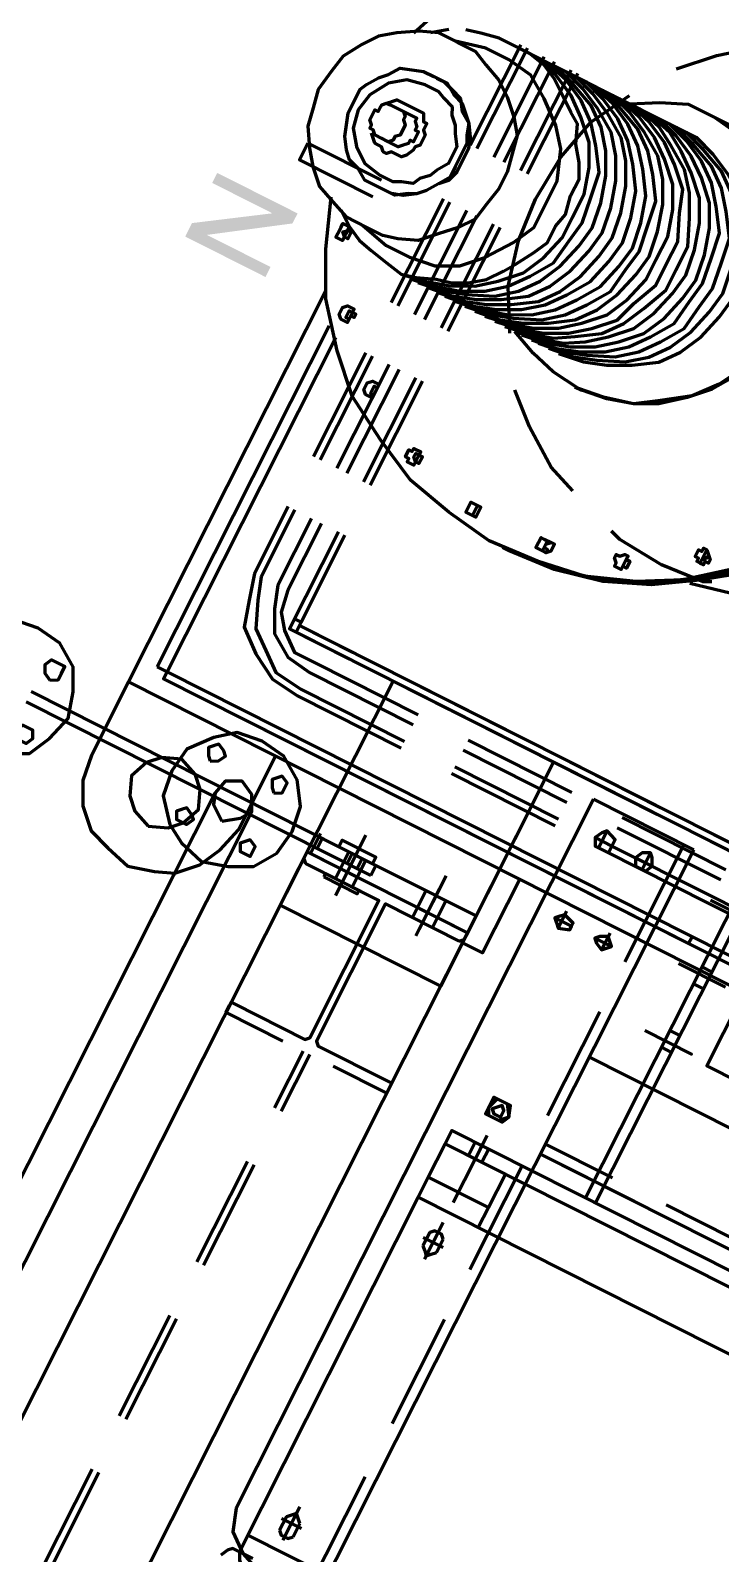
# Model space of a CAD drawing. Header units: metres. Extents: x 0 to 547597, y 0 to 1844684.
# Drawn here: x 543449.456 to 543450.217, y 1844571.445 to 1844573.125 of the extents above; entities that cross this region are included whole.
import ezdxf

# ---------------------------------------------------------------- set-up
doc = ezdxf.new("R2010")
doc.units = ezdxf.units.M
doc.layers.add('5_Thep', color=4, linetype='Continuous')
doc.layers.add('giai đoạn này', color=10, linetype='Continuous', lineweight=60)

# ---------------------------------------------------------------- blocks, each defined once
blk = doc.blocks.new('MBA220-MB')
for points in [[(1897, -1157.2), (1884.6, -1157.2), (1884.6, -1256.4), (1897, -1256.4), (1897, -1182)], [(1897, -1157.2), (1897, -1182), (1946.6, -1256.4), (1950.8, -1235.8)], [(1963.2, -1157.2), (1950.8, -1157.2), (1950.8, -1235.8), (1946.6, -1256.4), (1963.2, -1256.4)]]:
    blk.add_hatch(color=1).paths.add_polyline_path(points)
at = {"color": 1}
for points in [[(2297.9, -950.6), (2297.9, 950.6), (2289.7, 950.6), (2289.7, -950.6), (2297.9, -950.6)], [(2727.7, -549.7), (2727.7, 450.5), (2711.2, 450.5), (2711.2, -549.7), (2727.7, -549.7)], [(2793.9, -549.7), (2793.9, 450.5)], [(3211.3, 450.5), (3211.3, -549.7)], [(2570.7, -450.5), (2570.7, 351.3)], [(2690.5, -450.5), (2690.5, 351.3)], [(2318.6, -330.6), (2521.1, -330.6), (2521.1, -12.4)], [(2401.2, -45.5), (2401.2, -1058), (1987.9, -1058)], [(2401.2, -1058), (2409.5, -1058), (2409.5, -45.5)], [(2401.2, -1058), (2409.5, -1058), (2409.5, -45.5)], [(2430.2, -45.5), (2430.2, -1091.1)], [(2678.2, -177.7), (2678.2, -301.7)], [(1446.5, -586.9), (1458.9, -533.2), (1479.6, -487.7), (1504.4, -442.2), (1537.5, -400.9), (1578.8, -367.8), (1624.2, -343), (1673.8, -322.4), (1723.4, -314.1), (1777.2, -314.1), (1830.9, -322.4), (1876.4, -343), (1921.8, -367.8), (1963.2, -400.9), (2000.3, -442.2), (2025.1, -487.7), (2041.7, -533.2), (2054.1, -586.9)], [(2289.7, -438.1), (2289.7, -310)], [(2297.9, -310), (2297.9, -438.1)], [(2351.6, -409.2), (2351.6, -318.2)], [(2359.9, -409.2), (2359.9, -318.2)], [(2690.5, -334.8), (2690.5, -450.5)], [(2355.8, -409.2), (2355.8, -351.3)], [(2355.8, -409.2), (2355.8, -351.3)], [(2434.3, -409.2), (2434.3, -351.3)], [(2434.3, -409.2), (2434.3, -351.3)], [(2517, -409.2), (2517, -351.3), (2517, -409.2)], [(2678.2, -367.8), (2678.2, -450.5)], [(2711.2, -384.4), (2711.2, -372), (2326.8, -372), (2326.8, -384.4), (2711.2, -384.4)], [(2426, -384.4), (2426, -372)], [(2446.7, -384.4), (2446.7, -372)], [(2504.6, -384.4), (2504.6, -372)], [(2525.2, -384.4), (2525.2, -372)], [(2318.6, -537.3), (2318.6, -409.2)], [(2331, -537.3), (2331, -409.2)], [(2351.6, -409.2), (2351.6, -409.2)], [(2351.6, -537.3), (2351.6, -409.2)], [(2359.9, -409.2), (2359.9, -409.2)], [(2359.9, -537.3), (2359.9, -409.2)], [(2409.5, -1058), (2409.5, -409.2), (2401.2, -409.2)], [(1764.8, -425.7), (1822.6, -434), (1876.4, -446.4), (1926, -471.2), (1971.4, -500.1), (2012.7, -533.2), (2045.8, -578.6), (2074.7, -624.1), (2095.4, -673.7), (2107.8, -727.4), (2111.9, -781.1), (2111.9, -785.3)], [(1764.8, -429.8), (1822.6, -438.1), (1876.4, -450.5), (1926, -471.2), (1971.4, -504.2), (2012.7, -537.3), (2045.8, -582.7), (2074.7, -628.2), (2095.4, -677.8), (2107.8, -731.5), (2111.9, -785.3), (2111.9, -789.4)], [(1764.8, -429.8), (1822.6, -438.1), (1876.4, -450.5), (1926, -471.2), (1971.4, -504.2), (2012.7, -537.3), (2045.8, -582.7), (2074.7, -628.2), (2095.4, -677.8), (2107.8, -731.5), (2111.9, -785.3)], [(1649, -1132.4), (1595.3, -1111.8), (1545.7, -1087), (1500.3, -1049.8), (1463.1, -1012.6), (1434.1, -963), (1409.3, -913.4), (1392.8, -859.7), (1388.7, -805.9), (1392.8, -748.1), (1405.2, -694.3), (1421.7, -640.6), (1450.7, -595.1), (1483.7, -549.7), (1525.1, -512.5), (1574.7, -483.6), (1624.2, -458.8), (1678, -442.2), (1731.7, -438.1)], [(1764.8, -438.1), (1822.6, -442.2), (1876.4, -458.8), (1930.1, -483.6), (1975.5, -512.5), (2016.9, -549.7), (2054.1, -595.1), (2078.9, -640.6), (2099.5, -694.3), (2107.8, -748.1), (2111.9, -805.9), (2103.7, -859.7), (2091.3, -913.4), (2066.5, -963), (2037.5, -1012.6), (2000.3, -1049.8), (1954.9, -1087), (1905.3, -1111.8), (1851.6, -1132.4)], [(3240.2, -450.5), (2314.5, -450.5)], [(2314.5, -450.5), (2314.5, -574.5)], [(2314.5, -462.9), (2459.1, -462.9)], [(2521.1, -462.9), (2649.2, -462.9)], [(2711.2, -462.9), (2839.3, -462.9)], [(2901.3, -462.9), (3029.5, -462.9)], [(3095.6, -462.9), (3240.2, -462.9)], [(2359.9, -491.8), (2359.9, -487.7), (2351.6, -483.6), (2343.4, -487.7), (2339.2, -491.8), (2343.4, -500.1), (2351.6, -504.2), (2359.9, -500.1), (2359.9, -491.8)], [(2351.6, -504.2), (2351.6, -483.6)], [(2351.6, -504.2), (2351.6, -483.6)], [(2438.4, -491.8), (2459.1, -491.8), (2455, -487.7), (2450.8, -483.6), (2446.7, -487.7), (2442.6, -491.8), (2446.7, -500.1), (2450.8, -504.2), (2455, -500.1), (2459.1, -491.8)], [(2450.8, -504.2), (2450.8, -483.6)], [(2450.8, -504.2), (2450.8, -483.6)], [(2769.1, -549.7), (2727.7, -549.7), (2727.7, -475.3), (2769.1, -475.3), (2769.1, -549.7), (2769.1, -475.3)], [(2727.7, -549.7), (2727.7, -475.3)], [(2793.9, -549.7), (2769.1, -549.7), (2769.1, -475.3)], [(2793.9, -475.3), (2769.1, -475.3), (2769.1, -549.7), (2769.1, -475.3)], [(2339.2, -491.8), (2359.9, -491.8)], [(2339.2, -491.8), (2359.9, -491.8)], [(2438.4, -491.8), (2459.1, -491.8)], [(2678.2, -512.5), (2678.2, -504.2), (2669.9, -500.1), (2657.5, -504.2), (2657.5, -512.5), (2657.5, -524.9), (2669.9, -524.9), (2678.2, -524.9), (2678.2, -512.5)], [(2657.5, -520.8), (2657.5, -508.4), (2669.9, -500.1), (2678.2, -508.4), (2678.2, -520.8), (2669.9, -524.9), (2657.5, -520.8)], [(2831.1, -524.9), (2831.1, -500.1)], [(3178.2, -524.9), (3178.2, -500.1)], [(2289.7, -632.3), (2289.7, -504.2)], [(2297.9, -504.2), (2297.9, -632.3)], [(2674, -512.5), (2674, -508.4), (2665.8, -508.4), (2661.6, -512.5), (2665.8, -516.6), (2669.9, -520.8), (2674, -516.6), (2674, -508.4), (2665.8, -508.4), (2661.6, -512.5), (2665.8, -516.6), (2669.9, -520.8), (2674, -516.6), (2674, -512.5)], [(2781.5, -512.5), (2698.8, -512.5)], [(2702.9, -512.5), (2715.3, -512.5)], [(2727.7, -504.2), (2711.2, -504.2)], [(2727.7, -520.8), (2711.2, -520.8)], [(2723.6, -512.5), (2723.6, -512.5)], [(2727.7, -512.5), (2740.1, -512.5)], [(2806.3, -512.5), (2851.7, -512.5)], [(2822.8, -504.2), (2818.7, -508.4), (2818.7, -516.6), (2822.8, -520.8), (2839.3, -520.8)], [(2822.8, -504.2), (2839.3, -504.2)], [(2839.3, -520.8), (2843.5, -516.6), (2847.6, -512.5), (2843.5, -508.4), (2839.3, -504.2)], [(3157.6, -512.5), (3198.9, -512.5)], [(3174.1, -504.2), (3170, -508.4), (3165.8, -512.5), (3170, -516.6), (3174.1, -520.8), (3190.6, -520.8)], [(3174.1, -504.2), (3190.6, -504.2)], [(3190.6, -520.8), (3194.8, -516.6), (3194.8, -508.4), (3190.6, -504.2)], [(2359.9, -545.5), (2359.9, -533.2), (2351.6, -533.2), (2343.4, -533.2), (2339.2, -545.5), (2343.4, -549.7), (2351.6, -553.8), (2359.9, -549.7), (2359.9, -545.5)], [(2351.6, -553.8), (2351.6, -533.2)], [(2351.6, -553.8), (2351.6, -533.2)], [(2438.4, -545.5), (2459.1, -545.5), (2455, -533.2), (2450.8, -533.2), (2446.7, -533.2), (2442.6, -545.5), (2446.7, -549.7), (2450.8, -553.8), (2455, -549.7), (2459.1, -545.5)], [(2450.8, -553.8), (2450.8, -533.2)], [(2450.8, -553.8), (2450.8, -533.2)], [(3190.6, -574.5), (3215.4, -566.2), (3232, -545.5), (3240.2, -524.9)], [(3232, -533.2), (3232, -557.9), (3236.1, -562.1), (3244.4, -566.2)], [(2339.2, -545.5), (2359.9, -545.5)], [(2339.2, -545.5), (2359.9, -545.5)], [(2438.4, -545.5), (2459.1, -545.5)], [(2793.9, -549.7), (2769.1, -549.7)], [(3232, -549.7), (2793.9, -549.7)], [(3232, -549.7), (3240.2, -545.5), (3244.4, -541.4)], [(2041.7, -566.2), (2045.8, -574.5), (2049.9, -624.1), (2045.8, -677.8), (2041.7, -690.2)], [(2029.3, -586.9), (2029.3, -591), (2025.1, -591), (2025.1, -595.1), (2016.9, -595.1), (2016.9, -591), (2012.7, -591), (2012.7, -586.9), (2016.9, -582.7), (2021, -578.6), (2025.1, -578.6), (2025.1, -582.7), (2029.3, -582.7), (2029.3, -586.9)], [(2029.3, -586.9), (2025.1, -586.9), (2025.1, -586.9), (2016.9, -586.9), (2016.9, -586.9), (2012.7, -586.9)], [(2029.3, -586.9), (2025.1, -586.9), (2025.1, -586.9), (2016.9, -586.9), (2016.9, -586.9), (2012.7, -586.9)], [(2025.1, -582.7), (2021, -586.9), (2021, -586.9), (2021, -582.7), (2016.9, -582.7)], [(2314.5, -574.5), (3190.6, -574.5)], [(2318.6, -727.4), (2318.6, -599.3)], [(2331, -727.4), (2331, -599.3)], [(2351.6, -727.4), (2351.6, -599.3)], [(2359.9, -727.4), (2359.9, -599.3)], [(2430.2, -607.5), (2521.1, -607.5), (2521.1, -632.3)], [(1582.9, -789.4), (1582.9, -760.5), (1595.3, -731.5), (1607.7, -706.7), (1628.4, -681.9), (1649, -661.3), (1678, -644.7), (1702.8, -632.3), (1731.7, -628.2), (1764.8, -628.2), (1797.8, -632.3), (1826.8, -644.7), (1851.6, -661.3), (1872.2, -681.9), (1892.9, -706.7), (1905.3, -731.5), (1913.6, -760.5), (1917.7, -789.4)], [(1611.8, -884.5), (1595.3, -855.5), (1582.9, -826.6), (1582.9, -793.5), (1587.1, -764.6), (1595.3, -731.5), (1611.8, -706.7), (1632.5, -677.8), (1657.3, -657.1), (1686.2, -640.6), (1719.3, -632.3), (1752.4, -632.3), (1785.4, -632.3), (1814.4, -640.6), (1843.3, -657.1), (1868.1, -677.8), (1888.8, -706.7), (1905.3, -731.5), (1913.6, -764.6), (1917.7, -793.5), (1913.6, -826.6), (1905.3, -855.5), (1892.9, -884.5)], [(2297.9, -632.3), (2297.9, -698.5)], [(2297.9, -632.3), (2393, -632.3)], [(2388.8, -632.3), (2574.8, -632.3)], [(2430.2, -632.3), (2521.1, -632.3)], [(2508.7, -830.7), (2508.7, -632.3), (2488, -632.3), (2488, -830.7), (2508.7, -830.7)], [(5773.7, -830.7), (5773.7, -632.3), (2508.7, -632.3), (2508.7, -830.7), (5773.7, -830.7)], [(2508.7, -698.5), (2508.7, -632.3), (2512.8, -632.3)], [(2521.1, -636.5), (2517, -632.3), (2512.8, -632.3)], [(2521.1, -636.5), (2521.1, -727.4), (2690.5, -727.4), (2694.7, -723.3), (2694.7, -636.5)], [(2574.8, -830.7), (2574.8, -632.3)], [(2698.8, -632.3), (2694.7, -632.3), (2694.7, -636.5)], [(2698.8, -632.3), (2707.1, -632.3), (2707.1, -698.5)], [(2074.7, -661.3), (2074.7, -669.5), (2070.6, -669.5), (2066.5, -673.7), (2062.3, -673.7), (2062.3, -669.5), (2058.2, -665.4), (2058.2, -661.3), (2062.3, -661.3), (2062.3, -657.1), (2070.6, -657.1), (2070.6, -661.3), (2074.7, -661.3), (2074.7, -661.3)], [(2074.7, -661.3), (2070.6, -661.3), (2062.3, -661.3), (2062.3, -661.3), (2058.2, -661.3)], [(2074.7, -661.3), (2070.6, -661.3), (2062.3, -661.3), (2062.3, -661.3), (2058.2, -661.3)], [(2070.6, -657.1), (2070.6, -661.3), (2062.3, -661.3), (2062.3, -657.1)], [(2508.7, -669.5), (2488, -669.5)], [(2508.7, -669.5), (2521.1, -669.5)], [(1892.9, -830.7), (1888.8, -801.8), (1880.5, -777), (1868.1, -752.2), (1851.6, -727.4), (1830.9, -710.9), (1806.1, -698.5), (1777.2, -690.2), (1752.4, -686.1), (1723.4, -690.2), (1694.5, -698.5), (1669.7, -710.9), (1649, -727.4), (1632.5, -752.2), (1620.1, -777), (1611.8, -801.8), (1611.8, -830.7)], [(2529.4, -681.9), (2463.2, -681.9)], [(2479.8, -681.9), (2537.6, -681.9)], [(1892.9, -843.1), (1888.8, -814.2), (1880.5, -789.4), (1868.1, -760.5), (1851.6, -739.8), (1830.9, -723.3), (1806.1, -710.9), (1777.2, -702.6), (1752.4, -698.5), (1723.4, -702.6), (1694.5, -710.9), (1669.7, -723.3), (1649, -739.8), (1632.5, -760.5), (1620.1, -789.4), (1611.8, -814.2), (1611.8, -843.1)], [(2289.7, -822.5), (2289.7, -694.3)], [(2297.9, -694.3), (2297.9, -822.5)], [(2508.7, -694.3), (2488, -694.3)], [(2508.7, -694.3), (2521.1, -694.3)], [(1892.9, -855.5), (1888.8, -826.6), (1880.5, -801.8), (1868.1, -772.9), (1851.6, -752.2), (1830.9, -735.7), (1806.1, -719.1), (1777.2, -715), (1752.4, -710.9), (1723.4, -715), (1694.5, -719.1), (1669.7, -735.7), (1649, -752.2), (1632.5, -772.9), (1620.1, -801.8), (1611.8, -826.6), (1611.8, -855.5)], [(1892.9, -863.8), (1888.8, -834.9), (1880.5, -810.1), (1868.1, -785.3), (1851.6, -764.6), (1830.9, -748.1), (1806.1, -731.5), (1777.2, -727.4), (1752.4, -723.3), (1723.4, -727.4), (1694.5, -731.5), (1669.7, -748.1), (1649, -764.6), (1632.5, -785.3), (1620.1, -810.1), (1611.8, -834.9), (1611.8, -863.8)], [(1892.9, -876.2), (1888.8, -847.3), (1880.5, -822.5), (1868.1, -797.7), (1851.6, -777), (1830.9, -756.3), (1806.1, -743.9), (1777.2, -735.7), (1752.4, -731.5), (1723.4, -735.7), (1694.5, -743.9), (1669.7, -756.3), (1649, -777), (1632.5, -797.7), (1620.1, -822.5), (1611.8, -847.3), (1611.8, -876.2)], [(2694.7, -826.6), (2694.7, -739.8), (2690.5, -735.7), (2521.1, -735.7), (2521.1, -826.6)], [(2777.3, -727.4), (2707.1, -727.4)], [(2777.3, -735.7), (2707.1, -735.7)], [(2967.5, -727.4), (2843.5, -727.4)], [(2967.5, -735.7), (2843.5, -735.7)], [(3157.6, -727.4), (3033.6, -727.4)], [(3157.6, -735.7), (3033.6, -735.7)], [(3347.7, -727.4), (3223.7, -727.4)], [(3347.7, -735.7), (3223.7, -735.7)], [(1554, -855.5), (1520.9, -822.5), (1487.9, -781.1), (1479.6, -748.1)], [(1892.9, -884.5), (1888.8, -859.7), (1880.5, -830.7), (1868.1, -810.1), (1851.6, -789.4), (1830.9, -768.7), (1806.1, -756.3), (1777.2, -748.1), (1752.4, -743.9), (1723.4, -748.1), (1694.5, -756.3), (1669.7, -768.7), (1649, -789.4), (1632.5, -810.1), (1620.1, -830.7), (1611.8, -859.7), (1611.8, -884.5)], [(2021, -748.1), (2008.6, -781.1), (1979.7, -822.5), (1950.8, -855.5)], [(2095.4, -748.1), (2095.4, -752.2), (2095.4, -752.2), (2095.4, -756.3), (2083, -756.3), (2083, -752.2), (2083, -743.9), (2083, -743.9), (2083, -739.8), (2091.3, -739.8), (2095.4, -743.9), (2095.4, -748.1), (2095.4, -748.1)], [(2095.4, -743.9), (2091.3, -743.9), (2091.3, -748.1), (2087.1, -748.1), (2083, -743.9), (2083, -743.9)], [(2095.4, -748.1), (2091.3, -748.1), (2083, -748.1), (2083, -748.1), (2083, -748.1)], [(2095.4, -748.1), (2091.3, -748.1), (2083, -748.1), (2083, -748.1), (2083, -748.1)], [(1892.9, -896.8), (1888.8, -872.1), (1880.5, -843.1), (1868.1, -822.5), (1851.6, -797.7), (1830.9, -781.1), (1806.1, -768.7), (1777.2, -756.3), (1752.4, -756.3), (1723.4, -756.3), (1694.5, -768.7), (1669.7, -781.1), (1649, -797.7), (1632.5, -822.5), (1620.1, -843.1), (1611.8, -872.1), (1611.8, -896.8)], [(1892.9, -909.2), (1888.8, -884.5), (1880.5, -855.5), (1868.1, -830.7), (1851.6, -810.1), (1830.9, -789.4), (1806.1, -781.1), (1777.2, -768.7), (1752.4, -768.7), (1723.4, -768.7), (1694.5, -781.1), (1669.7, -789.4), (1649, -810.1), (1632.5, -830.7), (1620.1, -855.5), (1611.8, -884.5), (1611.8, -909.2)], [(2297.9, -760.5), (2297.9, -830.7)], [(2488, -801.8), (2488, -760.5), (2479.8, -760.5), (2479.8, -801.8), (2488, -801.8)], [(2488, -756.3), (2488, -1182)], [(2488, -756.3), (2488, -1182)], [(2500.4, -756.3), (2488, -756.3)], [(2500.4, -756.3), (2488, -756.3)], [(2508.7, -768.7), (2488, -768.7)], [(2500.4, -772.9), (2488, -772.9)], [(2500.4, -772.9), (2488, -772.9)], [(2500.4, -756.3), (2500.4, -1182)], [(2500.4, -756.3), (2500.4, -1182)], [(2512.8, -830.7), (2508.7, -830.7), (2508.7, -760.5)], [(2508.7, -768.7), (2521.1, -768.7)], [(2525.2, -801.8), (2525.2, -760.5), (2521.1, -760.5), (2521.1, -801.8), (2525.2, -801.8)], [(2707.1, -760.5), (2707.1, -830.7)], [(1582.9, -797.7), (1582.9, -789.4)], [(1892.9, -921.6), (1888.8, -896.8), (1880.5, -867.9), (1868.1, -843.1), (1851.6, -822.5), (1830.9, -801.8), (1806.1, -789.4), (1777.2, -781.1), (1752.4, -781.1), (1723.4, -781.1), (1694.5, -789.4), (1669.7, -801.8), (1649, -822.5), (1632.5, -843.1), (1620.1, -867.9), (1611.8, -896.8), (1611.8, -921.6)], [(1892.9, -934), (1888.8, -905.1), (1880.5, -880.3), (1868.1, -855.5), (1851.6, -830.7), (1830.9, -814.2), (1806.1, -801.8), (1777.2, -793.5), (1752.4, -789.4), (1723.4, -793.5), (1694.5, -801.8), (1669.7, -814.2), (1649, -830.7), (1632.5, -855.5), (1620.1, -880.3), (1611.8, -905.1), (1611.8, -934)], [(1917.7, -797.7), (1917.7, -789.4)], [(2318.6, -917.5), (2318.6, -789.4)], [(2331, -917.5), (2331, -789.4)], [(2351.6, -917.5), (2351.6, -789.4)], [(2359.9, -917.5), (2359.9, -789.4)], [(2529.4, -781.1), (2463.2, -781.1)], [(2479.8, -781.1), (2537.6, -781.1)], [(2508.7, -781.1), (2483.9, -781.1)], [(2508.7, -781.1), (2483.9, -781.1)], [(2500.4, -785.3), (2488, -785.3)], [(2500.4, -785.3), (2488, -785.3)], [(2508.7, -789.4), (2488, -789.4)], [(2508.7, -789.4), (2521.1, -789.4)], [(1892.9, -946.4), (1888.8, -917.5), (1880.5, -892.7), (1868.1, -863.8), (1851.6, -843.1), (1830.9, -826.6), (1806.1, -810.1), (1777.2, -805.9), (1752.4, -801.8), (1723.4, -805.9), (1694.5, -810.1), (1669.7, -826.6), (1649, -843.1), (1632.5, -863.8), (1620.1, -892.7), (1611.8, -917.5), (1611.8, -946.4)], [(1892.9, -958.8), (1888.8, -929.9), (1880.5, -901), (1868.1, -876.2), (1851.6, -855.5), (1830.9, -839), (1806.1, -822.5), (1777.2, -814.2), (1752.4, -810.1), (1723.4, -814.2), (1694.5, -822.5), (1669.7, -839), (1649, -855.5), (1632.5, -876.2), (1620.1, -901), (1611.8, -929.9), (1611.8, -958.8)], [(1892.9, -971.2), (1888.8, -938.2), (1880.5, -913.4), (1868.1, -888.6), (1851.6, -867.9), (1830.9, -851.4), (1806.1, -834.9), (1777.2, -826.6), (1752.4, -822.5), (1723.4, -826.6), (1694.5, -834.9), (1669.7, -851.4), (1649, -867.9), (1632.5, -888.6), (1620.1, -913.4), (1611.8, -938.2), (1611.8, -971.2)], [(2500.4, -822.5), (2488, -822.5)], [(2500.4, -822.5), (2488, -822.5)], [(1892.9, -979.5), (1888.8, -950.6), (1880.5, -925.8), (1868.1, -901), (1851.6, -876.2), (1830.9, -859.7), (1806.1, -847.3), (1777.2, -839), (1752.4, -834.9), (1723.4, -839), (1694.5, -847.3), (1669.7, -859.7), (1649, -876.2), (1632.5, -901), (1620.1, -925.8), (1611.8, -950.6), (1611.8, -979.5)], [(2095.4, -834.9), (2095.4, -839), (2095.4, -839), (2095.4, -843.1), (2091.3, -843.1), (2091.3, -843.1), (2087.1, -843.1), (2083, -843.1), (2083, -843.1), (2083, -830.7), (2083, -830.7), (2095.4, -830.7), (2095.4, -830.7), (2095.4, -830.7), (2095.4, -834.9)], [(2095.4, -830.7), (2095.4, -834.9), (2083, -834.9), (2083, -830.7)], [(2095.4, -830.7), (2095.4, -834.9), (2083, -834.9), (2083, -830.7)], [(2095.4, -830.7), (2095.4, -830.7), (2083, -830.7), (2083, -830.7)], [(2297.9, -830.7), (2574.8, -830.7)], [(2508.7, -826.6), (2483.9, -826.6)], [(2508.7, -826.6), (2483.9, -826.6)], [(2500.4, -830.7), (2488, -830.7)], [(2500.4, -830.7), (2488, -830.7)], [(2512.8, -830.7), (2517, -830.7), (2521.1, -826.6)], [(2694.7, -826.6), (2694.7, -830.7), (2698.8, -830.7)], [(2707.1, -830.7), (2698.8, -830.7)], [(1892.9, -991.9), (1888.8, -963), (1880.5, -938.2), (1868.1, -913.4), (1851.6, -888.6), (1830.9, -872.1), (1806.1, -859.7), (1777.2, -851.4), (1752.4, -847.3), (1723.4, -851.4), (1694.5, -859.7), (1669.7, -872.1), (1649, -888.6), (1632.5, -913.4), (1620.1, -938.2), (1611.8, -963), (1611.8, -991.9)], [(2570.7, -929.9), (2562.4, -901), (2550, -876.2), (2525.2, -859.7), (2496.3, -855.5), (2467.4, -859.7), (2442.6, -876.2), (2426, -901), (2421.9, -929.9), (2426, -958.8), (2442.6, -979.5), (2467.4, -1000.2), (2496.3, -1004.3), (2525.2, -1000.2), (2550, -979.5), (2562.4, -958.8), (2570.7, -929.9)], [(1892.9, -1004.3), (1888.8, -975.4), (1880.5, -950.6), (1868.1, -921.6), (1851.6, -901), (1830.9, -884.5), (1806.1, -872.1), (1777.2, -863.8), (1752.4, -859.7), (1723.4, -863.8), (1694.5, -872.1), (1669.7, -884.5), (1649, -901), (1632.5, -921.6), (1620.1, -950.6), (1611.8, -975.4), (1611.8, -1004.3)], [(1892.9, -1012.6), (1888.8, -987.8), (1880.5, -958.8), (1868.1, -934), (1851.6, -913.4), (1830.9, -896.8), (1806.1, -880.3), (1777.2, -876.2), (1752.4, -872.1), (1723.4, -876.2), (1694.5, -880.3), (1669.7, -896.8), (1649, -913.4), (1632.5, -934), (1620.1, -958.8), (1611.8, -987.8), (1611.8, -1012.6)], [(1752.4, -929.9), (1698.6, -925.8), (1649, -913.4), (1603.6, -888.6)], [(1892.9, -1025), (1888.8, -1000.2), (1880.5, -971.2), (1868.1, -946.4), (1851.6, -925.8), (1830.9, -905.1), (1806.1, -892.7), (1777.2, -884.5), (1752.4, -884.5), (1723.4, -884.5), (1694.5, -892.7), (1669.7, -905.1), (1649, -925.8), (1632.5, -946.4), (1620.1, -971.2), (1611.8, -1000.2), (1611.8, -1025)], [(1897, -888.6), (1851.6, -913.4), (1802, -925.8), (1752.4, -929.9)], [(2297.9, -884.5), (2297.9, -958.8), (2178.1, -958.8)], [(2297.9, -950.6), (2289.7, -950.6), (2289.7, -884.5)], [(2467.4, -892.7), (2463.2, -884.5), (2450.8, -884.5), (2446.7, -892.7), (2450.8, -896.8), (2455, -901), (2463.2, -896.8), (2467.4, -892.7)], [(2541.8, -892.7), (2541.8, -884.5), (2529.4, -884.5), (2525.2, -892.7), (2529.4, -896.8), (2533.5, -901), (2541.8, -896.8), (2541.8, -892.7)], [(1859.8, -1115.9), (1872.2, -1099.4), (1880.5, -1082.8), (1884.6, -1066.3), (1888.8, -1045.6), (1892.9, -1025), (1888.8, -1008.4), (1880.5, -987.8), (1876.4, -971.2), (1868.1, -954.7), (1855.7, -938.2), (1839.2, -925.8), (1826.8, -917.5), (1806.1, -905.1), (1789.6, -896.8), (1768.9, -896.8), (1752.4, -892.7), (1731.7, -896.8), (1711, -896.8), (1694.5, -905.1), (1678, -917.5), (1657.3, -925.8), (1649, -938.2), (1636.6, -954.7), (1624.2, -971.2), (1616, -987.8), (1611.8, -1008.4), (1611.8, -1045.6), (1616, -1066.3), (1620.1, -1082.8)], [(1628.4, -1099.4), (1640.8, -1115.9)], [(2521.1, -929.9), (2508.7, -913.4), (2496.3, -905.1), (2479.8, -913.4), (2471.5, -929.9), (2479.8, -946.4), (2496.3, -950.6), (2508.7, -946.4), (2521.1, -929.9)], [(3719.7, -905.1), (2496.3, -905.1)], [(1864, -1087), (1872.2, -1053.9), (1872.2, -1025), (1868.1, -996), (1855.7, -971.2), (1835, -950.6), (1806.1, -929.9), (1781.3, -917.5), (1752.4, -917.5), (1723.4, -917.5), (1690.4, -929.9), (1669.7, -946.4), (1649, -971.2), (1632.5, -996), (1628.4, -1025), (1628.4, -1053.9), (1636.6, -1087)], [(2074.7, -921.6), (2074.7, -925.8), (2070.6, -925.8), (2070.6, -929.9), (2062.3, -929.9), (2062.3, -925.8), (2058.2, -925.8), (2058.2, -917.5), (2062.3, -917.5), (2062.3, -913.4), (2070.6, -913.4), (2070.6, -917.5), (2074.7, -917.5), (2074.7, -921.6)], [(2074.7, -917.5), (2074.7, -917.5), (2070.6, -917.5), (2066.5, -921.6), (2062.3, -921.6), (2062.3, -917.5), (2058.2, -917.5)], [(2074.7, -917.5), (2074.7, -917.5), (2070.6, -917.5), (2066.5, -921.6), (2062.3, -921.6), (2062.3, -917.5), (2058.2, -917.5)], [(2070.6, -917.5), (2066.5, -917.5), (2066.5, -917.5), (2062.3, -917.5), (2062.3, -917.5), (2062.3, -917.5)], [(2260.7, -991.9), (2285.5, -983.6), (2310.3, -971.2), (2326.8, -946.4), (2331, -917.5)], [(2260.7, -979.5), (2285.5, -975.4), (2302.1, -963), (2318.6, -942.3), (2318.6, -917.5)], [(2260.7, -1020.8), (2289.7, -1012.6), (2318.6, -1004.3), (2339.2, -979.5), (2355.8, -950.6), (2359.9, -917.5)], [(2260.7, -1012.6), (2285.5, -1004.3), (2314.5, -991.9), (2331, -971.2), (2347.5, -950.6), (2351.6, -917.5)], [(2430.2, -1091.1), (2521.1, -1091.1), (2550, -1087), (2574.8, -1074.6), (2595.5, -1053.9), (2603.8, -1029.1), (2612, -1000.2), (2603.8, -971.2), (2595.5, -950.6), (2574.8, -929.9), (2550, -917.5), (2521.1, -909.2), (2430.2, -909.2)], [(1607.7, -950.6), (1731.7, -950.6)], [(1797.8, -950.6), (1926, -950.6)], [(1987.9, -950.6), (2116.1, -950.6)], [(2178.1, -950.6), (2285.5, -950.6)], [(2285.5, -958.8), (2285.5, -950.6), (2289.7, -950.6)], [(3719.7, -950.6), (2496.3, -950.6)], [(1731.7, -958.8), (1607.7, -958.8)], [(1636.6, -1082.8), (1636.6, -1062.2), (1644.9, -1045.6), (1653.2, -1025), (1665.6, -1008.4), (1682.1, -991.9), (1698.6, -979.5), (1719.3, -975.4), (1740, -971.2), (1760.6, -971.2), (1781.3, -975.4), (1802, -979.5), (1818.5, -991.9), (1835, -1008.4), (1851.6, -1025), (1859.8, -1045.6), (1864, -1062.2), (1864, -1082.8)], [(1926, -958.8), (1797.8, -958.8)], [(2116.1, -958.8), (1987.9, -958.8)], [(2467.4, -971.2), (2463.2, -963), (2455, -958.8), (2450.8, -963), (2446.7, -971.2), (2450.8, -975.4), (2455, -979.5), (2463.2, -975.4), (2467.4, -971.2)], [(2562.4, -1000.2), (2554.2, -979.5), (2541.8, -967.1), (2521.1, -958.8), (2500.4, -967.1), (2488, -979.5), (2479.8, -1000.2), (2488, -1020.8), (2500.4, -1033.2), (2521.1, -1041.5), (2541.8, -1033.2), (2554.2, -1020.8), (2562.4, -1000.2)], [(2541.8, -971.2), (2541.8, -963), (2533.5, -958.8), (2529.4, -963), (2525.2, -971.2), (2529.4, -975.4), (2533.5, -979.5), (2541.8, -975.4), (2541.8, -971.2), (2541.8, -963), (2533.5, -958.8), (2529.4, -963), (2525.2, -971.2), (2529.4, -975.4), (2533.5, -979.5), (2541.8, -975.4), (2541.8, -971.2)], [(1607.7, -979.5), (1731.7, -979.5)], [(1797.8, -979.5), (1926, -979.5)], [(1987.9, -979.5), (2116.1, -979.5)], [(2178.1, -979.5), (2260.7, -979.5)], [(1607.7, -991.9), (1731.7, -991.9)], [(1797.8, -991.9), (1926, -991.9)], [(1987.9, -991.9), (2116.1, -991.9)], [(2029.3, -996), (2029.3, -1000.2), (2025.1, -1004.3), (2021, -1004.3), (2021, -1004.3), (2021, -1004.3), (2016.9, -1004.3), (2012.7, -1000.2), (2012.7, -991.9), (2016.9, -991.9), (2016.9, -991.9), (2025.1, -991.9), (2029.3, -991.9), (2029.3, -996)], [(2029.3, -991.9), (2025.1, -996), (2016.9, -996), (2016.9, -991.9), (2012.7, -991.9)], [(2029.3, -991.9), (2025.1, -996), (2016.9, -996), (2016.9, -991.9), (2012.7, -991.9)], [(2025.1, -991.9), (2025.1, -991.9), (2016.9, -991.9), (2016.9, -991.9)], [(2178.1, -991.9), (2260.7, -991.9)], [(1607.7, -1012.6), (1731.7, -1012.6)], [(1607.7, -1020.8), (1731.7, -1020.8)], [(1682.1, -1087), (1682.1, -1074.6), (1690.4, -1062.2), (1694.5, -1049.8), (1702.8, -1041.5), (1711, -1033.2), (1723.4, -1025), (1735.8, -1020.8), (1764.8, -1020.8), (1777.2, -1025), (1785.4, -1033.2), (1797.8, -1041.5), (1806.1, -1049.8), (1814.4, -1062.2), (1818.5, -1074.6), (1818.5, -1087)], [(1682.1, -1091.1), (1682.1, -1078.7), (1686.2, -1066.3), (1690.4, -1053.9), (1702.8, -1045.6), (1711, -1033.2), (1723.4, -1029.1), (1731.7, -1025), (1748.2, -1025), (1760.6, -1025), (1773, -1025), (1785.4, -1033.2), (1797.8, -1041.5), (1806.1, -1049.8), (1810.2, -1058), (1818.5, -1070.4), (1818.5, -1107.6), (1810.2, -1120), (1806.1, -1132.4), (1797.8, -1140.7), (1785.4, -1149), (1773, -1153.1), (1760.6, -1157.2), (1731.7, -1157.2), (1723.4, -1153.1), (1711, -1144.8), (1702.8, -1136.6), (1690.4, -1128.3), (1686.2, -1115.9), (1682.1, -1103.5), (1682.1, -1091.1)], [(1797.8, -1012.6), (1926, -1012.6)], [(1797.8, -1020.8), (1926, -1020.8)], [(1987.9, -1012.6), (2116.1, -1012.6)], [(1987.9, -1020.8), (2116.1, -1020.8)], [(2178.1, -1012.6), (2260.7, -1012.6)], [(2178.1, -1020.8), (2260.7, -1020.8)], [(1694.5, -1091.1), (1694.5, -1078.7), (1698.6, -1070.4), (1702.8, -1058), (1711, -1053.9), (1719.3, -1045.6), (1727.6, -1041.5), (1740, -1033.2), (1760.6, -1033.2), (1773, -1041.5), (1781.3, -1045.6), (1789.6, -1053.9), (1797.8, -1058), (1802, -1070.4), (1806.1, -1078.7), (1806.1, -1091.1)], [(1967.3, -1058), (1967.3, -1062.2), (1963.2, -1066.3), (1954.9, -1066.3), (1950.8, -1062.2), (1950.8, -1053.9), (1954.9, -1053.9), (1954.9, -1049.8), (1959, -1049.8), (1959, -1053.9), (1963.2, -1053.9), (1967.3, -1053.9), (1967.3, -1058)], [(1967.3, -1053.9), (1963.2, -1053.9), (1963.2, -1058), (1954.9, -1058), (1954.9, -1053.9), (1950.8, -1053.9)], [(1967.3, -1053.9), (1963.2, -1053.9), (1963.2, -1058), (1954.9, -1058), (1954.9, -1053.9), (1950.8, -1053.9)], [(1963.2, -1053.9), (1959, -1053.9), (1954.9, -1053.9), (1954.9, -1053.9)], [(2401.2, -1058), (2409.5, -1058)], [(2401.2, -1058), (2401.2, -1070.4)], [(1731.7, -1124.2), (1727.6, -1120), (1723.4, -1115.9), (1723.4, -1107.6), (1723.4, -1095.2), (1723.4, -1087), (1723.4, -1082.8), (1731.7, -1078.7), (1731.7, -1074.6), (1740, -1074.6), (1744.1, -1070.4), (1756.5, -1070.4), (1760.6, -1074.6), (1764.8, -1074.6), (1773, -1078.7), (1777.2, -1082.8), (1777.2, -1087), (1777.2, -1095.2), (1781.3, -1099.4), (1781.3, -1103.5), (1777.2, -1107.6), (1777.2, -1115.9), (1773, -1120), (1768.9, -1124.2)], [(1979.7, -1070.4), (2401.2, -1070.4)], [(1636.6, -1087), (1636.6, -1107.6), (1644.9, -1128.3), (1657.3, -1149), (1669.7, -1165.5), (1686.2, -1177.9), (1706.9, -1190.3), (1727.6, -1194.4), (1752.4, -1198.6), (1773, -1194.4), (1793.7, -1190.3), (1814.4, -1177.9), (1830.9, -1165.5), (1847.4, -1149), (1855.7, -1128.3), (1864, -1107.6), (1864, -1082.8)], [(1636.6, -1087), (1636.6, -1082.8)], [(1682.1, -1087), (1682.1, -1091.1)], [(1694.5, -1095.2), (1694.5, -1091.1)], [(1694.5, -1091.1), (1694.5, -1095.2)], [(1731.7, -1099.4), (1731.7, -1091.1), (1731.7, -1087), (1735.8, -1087), (1740, -1082.8), (1744.1, -1082.8), (1744.1, -1078.7), (1756.5, -1078.7), (1756.5, -1082.8), (1760.6, -1082.8), (1764.8, -1087), (1764.8, -1087), (1768.9, -1091.1), (1768.9, -1099.4)], [(1806.1, -1095.2), (1806.1, -1091.1)], [(1806.1, -1091.1), (1806.1, -1095.2)], [(1810.2, -1182), (1830.9, -1182), (1830.9, -1091.1)], [(1810.2, -1091.1), (1810.2, -1182)], [(1818.5, -1087), (1818.5, -1091.1)], [(2430.2, -1091.1), (1946.6, -1091.1)], [(1694.5, -1095.2), (1698.6, -1115.9), (1711, -1132.4), (1731.7, -1144.8), (1752.4, -1149), (1773, -1144.8), (1789.6, -1132.4), (1802, -1115.9), (1806.1, -1095.2)], [(1731.7, -1111.8), (1731.7, -1107.6), (1731.7, -1103.5), (1735.8, -1099.4), (1740, -1099.4), (1744.1, -1095.2), (1756.5, -1095.2), (1760.6, -1099.4), (1764.8, -1099.4), (1764.8, -1099.4), (1768.9, -1103.5), (1768.9, -1120), (1764.8, -1124.2), (1764.8, -1128.3), (1760.6, -1128.3), (1756.5, -1132.4), (1744.1, -1132.4), (1744.1, -1128.3), (1740, -1128.3), (1735.8, -1128.3), (1731.7, -1124.2), (1731.7, -1120), (1731.7, -1111.8)], [(1731.7, -1099.4), (1731.7, -1111.8)], [(1768.9, -1099.4), (1768.9, -1111.8)], [(1888.8, -1103.5), (1888.8, -1107.6), (1884.6, -1107.6), (1884.6, -1107.6), (1876.4, -1107.6), (1876.4, -1107.6), (1872.2, -1107.6), (1872.2, -1099.4), (1876.4, -1099.4), (1876.4, -1095.2), (1884.6, -1095.2), (1884.6, -1099.4), (1888.8, -1099.4), (1888.8, -1103.5)], [(1888.8, -1099.4), (1888.8, -1099.4), (1884.6, -1099.4), (1880.5, -1103.5), (1880.5, -1103.5), (1876.4, -1099.4), (1872.2, -1099.4)], [(1888.8, -1099.4), (1888.8, -1099.4), (1884.6, -1099.4), (1880.5, -1103.5), (1880.5, -1103.5), (1876.4, -1099.4), (1872.2, -1099.4)], [(1884.6, -1099.4), (1880.5, -1099.4), (1880.5, -1099.4), (1876.4, -1099.4)], [(2570.7, -1206.8), (2562.4, -1177.9), (2550, -1153.1), (2525.2, -1140.7), (2496.3, -1132.4), (2467.4, -1140.7), (2442.6, -1153.1), (2426, -1177.9), (2421.9, -1206.8), (2426, -1235.8), (2442.6, -1260.5), (2467.4, -1277.1), (2496.3, -1281.2), (2525.2, -1277.1), (2550, -1260.5), (2562.4, -1235.8), (2570.7, -1206.8)], [(2570.7, -1206.8), (2562.4, -1177.9), (2550, -1153.1), (2525.2, -1140.7), (2496.3, -1132.4), (2467.4, -1140.7), (2442.6, -1153.1), (2426, -1177.9), (2421.9, -1206.8), (2426, -1235.8), (2442.6, -1260.5), (2467.4, -1277.1), (2496.3, -1281.2), (2525.2, -1277.1), (2550, -1260.5), (2562.4, -1235.8), (2570.7, -1206.8)], [(2541.8, -1169.6), (2541.8, -1161.4), (2533.5, -1157.2), (2525.2, -1161.4), (2525.2, -1173.8), (2533.5, -1177.9), (2541.8, -1173.8), (2541.8, -1169.6)], [(2541.8, -1169.6), (2541.8, -1161.4), (2533.5, -1157.2), (2525.2, -1161.4), (2525.2, -1173.8), (2533.5, -1177.9), (2541.8, -1173.8), (2541.8, -1169.6)], [(2467.4, -1169.6), (2463.2, -1161.4), (2455, -1161.4), (2446.7, -1161.4), (2446.7, -1169.6), (2446.7, -1177.9), (2455, -1182), (2463.2, -1177.9), (2467.4, -1169.6)], [(2467.4, -1169.6), (2463.2, -1161.4), (2455, -1161.4), (2446.7, -1161.4), (2446.7, -1169.6), (2446.7, -1177.9), (2455, -1182), (2463.2, -1177.9), (2467.4, -1169.6)]]:
    blk.add_lwpolyline(points, dxfattribs=at)
blk = doc.blocks.new('mb moiTQK')
at = {"layer": 'giai đoạn này', "color": 1, "linetype": 'ByBlock', "ltscale": 5, "xscale": 0.001, "yscale": 0.001, "zscale": 0.001}
blk.add_blockref('MBA220-MB', (-88.0517, -82.5102), dxfattribs=at)
blk = doc.blocks.new('ACAD-DinhViTuyenDz220kV')
blk.add_circle((543470.1879, 1844560.0696), 117.5514)
at = {"layer": '5_Thep', "rotation": 243.2403583287449}
blk.add_blockref('mb moiTQK', (543485.661, 1844458.313), dxfattribs=at)

msp = doc.modelspace()

# ---------------------------------------------------------------- block references
msp.add_blockref('ACAD-DinhViTuyenDz220kV', (0, 0))

doc.saveas('drawing.dxf')
